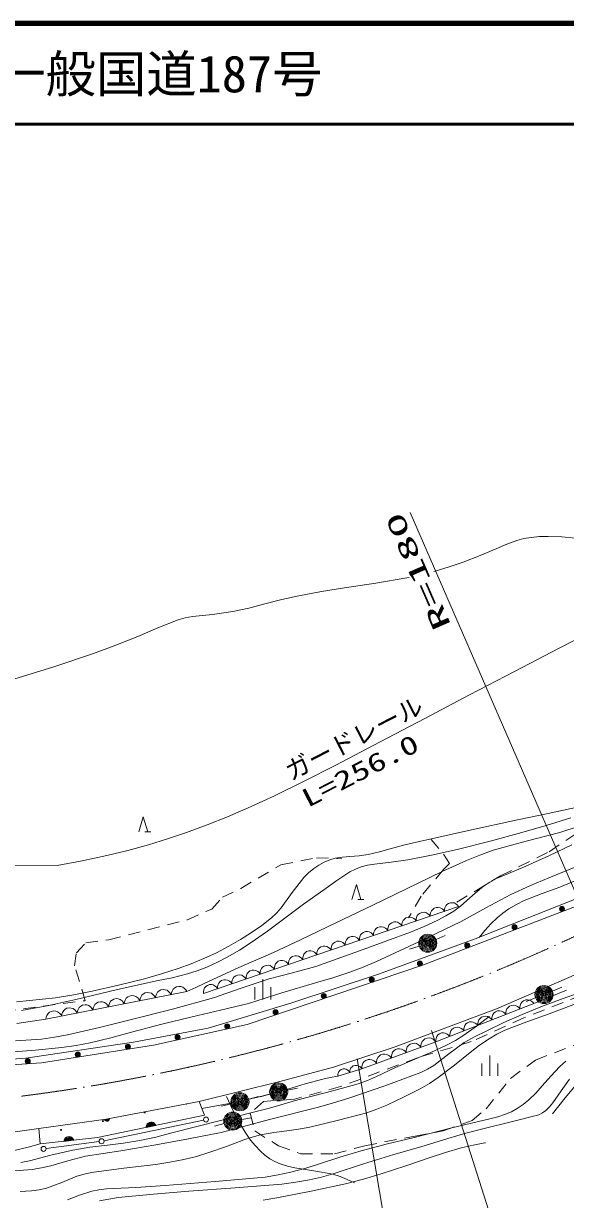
# Model space of a CAD drawing. Units: millimetres, scale not verified. Extents: x 60373 to 700373, y 4510 to 364510.
# Drawn here: x 239921 to 293721, y 247715 to 364510 of the extents above; entities that cross this region are included whole.
import ezdxf
from ezdxf.enums import TextEntityAlignment as Align

# ---------------------------------------------------------------- set-up
doc = ezdxf.new("R2010")
doc.units = ezdxf.units.MM
doc.header["$LTSCALE"] = 1000
for name, pattern in [('USER1', [7.000001, 5.508197, -0.688525, 0.114754, -0.688525]), ('USER2', [4, 3.2, -0.8]), ('USER3', [2, 1.2, -0.8])]:
    doc.linetypes.add(name, pattern=pattern)
for name, color, linetype, lineweight in [('M-TTL', 2, 'Continuous', 140), ('M-TTL-LINE', 7, 'Continuous', 50), ('S-BGD', 1, 'Continuous', 13), ('S-BGD-HTXT', 6, 'Continuous', 13), ('S-BMK', 3, 'USER1', 13)]:
    doc.layers.add(name, color=color, linetype=linetype, lineweight=lineweight)
doc.layers.add('M-TTL-TXT', color=7, linetype='Continuous')
doc.styles.add('ＭＳ ゴシック', font='')
doc.styles.get('ＭＳ ゴシック').set_extended_font_data('MS Gothic')

# ---------------------------------------------------------------- blocks, each defined once
blk = doc.blocks.new('BUHIN34')
at = {"layer": 'S-BGD'}
for radius in [249, 220, 191, 161, 132, 97.5, 67.5, 38.8, 7.5]:
    blk.add_circle((-17, 248), radius, dxfattribs=at)
blk = doc.blocks.new('BUHIN35')
at = {"layer": 'S-BGD'}
for radius in [249, 220, 191, 161, 132, 97.5, 67.5, 38.8, 7.5]:
    blk.add_circle((-39, 246), radius, dxfattribs=at)
blk = doc.blocks.new('BUHIN36')
at = {"layer": 'S-BGD'}
for radius in [249, 220, 191, 161, 132, 97.5, 67.5, 38.8, 7.5]:
    blk.add_circle((-54, 243), radius, dxfattribs=at)
blk = doc.blocks.new('BUHIN37')
at = {"layer": 'S-BGD'}
for radius in [249, 220, 191, 161, 132, 97.5, 67.5, 38.8, 7.5]:
    blk.add_circle((-80, 236), radius, dxfattribs=at)
blk = doc.blocks.new('BUHIN38')
at = {"layer": 'S-BGD'}
for radius in [249, 220, 191, 161, 132, 97.5, 67.5, 38.8, 7.5]:
    blk.add_circle((-89, 232), radius, dxfattribs=at)
blk = doc.blocks.new('BUHIN106')
at = {"layer": 'S-BGD'}
blk.add_lwpolyline([(777, 152), (683, 319), (561, 453), (376, 594), (186, 653), (-7, 676), (-248, 629), (-419, 535), (-572, 408), (-690, 208), (-749, 39), (-777, -152)], dxfattribs=at)
blk = doc.blocks.new('BUHIN107')
at = {"layer": 'S-BGD'}
blk.add_lwpolyline([(704, 239), (596, 383), (465, 492), (275, 600), (91, 632), (-92, 628), (-310, 554), (-458, 445), (-584, 308), (-668, 106), (-702, -58), (-704, -239)], dxfattribs=at)
blk = doc.blocks.new('BUHIN108')
at = {"layer": 'S-BGD'}
blk.add_lwpolyline([(597, 179), (511, 303), (404, 398), (249, 494), (96, 526), (-58, 529), (-243, 474), (-370, 387), (-480, 276), (-557, 110), (-590, -27), (-597, -179)], dxfattribs=at)
blk = doc.blocks.new('BUHIN109')
at = {"layer": 'S-BGD'}
blk.add_lwpolyline([(735, 267), (619, 416), (478, 528), (276, 637), (82, 667), (-111, 659), (-339, 576), (-491, 458), (-621, 311), (-705, 97), (-738, -77), (-735, -267)], dxfattribs=at)
blk = doc.blocks.new('BUHIN110')
at = {"layer": 'S-BGD'}
blk.add_lwpolyline([(696, 273), (581, 412), (444, 515), (248, 615), (63, 639), (-121, 627), (-337, 542), (-480, 426), (-600, 282), (-676, 76), (-703, -91), (-696, -273)], dxfattribs=at)
blk = doc.blocks.new('BUHIN116')
at = {"layer": 'S-BGD'}
for radius in [896, 792, 688, 580, 477, 351, 243, 140, 27]:
    blk.add_circle((0, 0), radius, dxfattribs=at)
blk = doc.blocks.new('BUHIN119')
at = {"layer": 'S-BGD'}
blk.add_line((146, -746), (746, -746), dxfattribs=at)
blk.add_lwpolyline([(-458, -746), (0, 750), (458, -746)], dxfattribs=at)
blk = doc.blocks.new('BUHIN120')
at = {"layer": 'S-BGD'}
for p, q in [((-800, 205), (-800, -995)), ((0, 1000), (0, -1000)), ((800, 205), (800, -995))]:
    blk.add_line(p, q, dxfattribs=at)

msp = doc.modelspace()

# ---------------------------------------------------------------- linework, layer by layer
at = {"layer": 'M-TTL'}
msp.add_line((700373, 364510), (60373, 364510), dxfattribs=at)
at = {"layer": 'M-TTL-LINE'}
msp.add_line((60373, 354510), (700373, 354510), dxfattribs=at)
at = {"layer": 'S-BGD', "linetype": 'USER3'}
for p, q in [((292108, 282257), (296352, 285102)), ((280377, 283483), (281610, 282016)), ((265476, 280959), (268997, 281663)), ((268997, 281663), (271522, 281546)), ((281610, 282016), (282197, 281076)), ((287278, 279865), (292108, 282257)), ((261484, 278611), (265476, 280959)), ((281610, 280489), (279379, 277848)), ((282197, 281076), (281610, 280489)), ((282944, 277246), (287278, 279865)), ((259664, 277731), (261484, 278611)), ((258608, 276557), (259664, 277731)), ((279379, 277848), (278146, 275676)), ((256201, 275500), (258608, 276557)), ((248394, 273504), (256201, 275500)), ((246105, 273211), (248394, 273504)), ((244989, 270921), (245165, 272213)), ((245165, 272213), (246105, 273211)), ((246046, 267458), (244989, 270921)), ((297212, 268757), (289581, 265749)), ((233954, 265873), (246046, 267458)), ((289581, 265749), (284372, 263401)), ((284372, 263401), (279015, 261786)), ((290755, 261566), (295304, 263327)), ((279015, 261786), (271384, 258925)), ((288260, 259732), (290755, 261566)), ((285839, 256724), (288260, 259732)), ((271384, 258925), (266835, 257677)), ((263753, 257457), (262433, 256283)), ((266835, 257677), (263753, 257457)), ((262433, 256283), (262873, 254522)), ((284445, 255550), (285839, 256724)), ((281583, 254522), (284445, 255550)), ((262873, 254522), (265221, 253055)), ((273806, 253055), (278795, 254009)), ((278795, 254009), (281583, 254522)), ((265221, 253055), (267422, 252248)), ((270797, 252248), (273806, 253055)), ((267422, 252248), (270797, 252248))]:
    msp.add_line(p, q, dxfattribs=at)
at = {"layer": 'S-BGD'}
for p, q in [((284759, 273602), (295597, 277910)), ((257782, 268185), (283116, 276801)), ((275156, 270082), (284759, 273602)), ((280875, 273534), (281788, 273942)), ((279199, 272882), (278250, 272566)), ((266552, 267258), (275156, 270082)), ((286881, 266652), (295796, 270537)), ((292424, 268411), (293348, 268794)), ((242148, 265618), (256128, 268356)), ((290754, 267739), (289823, 267375)), ((290588, 267180), (293834, 268516)), ((258252, 264737), (266552, 267258)), ((276828, 262890), (286881, 266652)), ((280848, 263360), (290588, 267180)), ((250827, 263339), (258252, 264737)), ((280420, 264488), (286076, 246680)), ((240155, 261740), (250827, 263339)), ((270681, 260859), (276828, 262890)), ((273496, 260687), (280848, 263360)), ((229676, 260975), (240155, 261740)), ((273048, 261678), (275895, 244709)), ((265352, 259422), (270681, 260859)), ((271109, 259971), (273496, 260687)), ((257368, 257451), (265352, 259422)), ((264379, 258168), (263413, 257911)), ((266131, 258580), (267111, 258780)), ((248124, 255682), (257368, 257451)), ((257368, 257451), (257881, 256081)), ((260534, 257206), (259562, 256968)), ((262274, 257664), (263236, 257935)), ((257881, 256081), (247268, 253856)), ((261582, 255654), (262567, 255829)), ((237391, 254203), (241448, 254769)), ((241448, 254769), (248124, 255682)), ((241562, 253228), (241448, 254769)), ((247920, 253550), (257792, 255602)), ((248458, 255714), (247991, 255625)), ((248009, 255596), (248451, 255681)), ((248439, 255647), (248035, 255569)), ((248063, 255543), (248420, 255611)), ((248396, 255575), (248099, 255518)), ((248163, 255498), (248346, 255533)), ((252097, 254932), (253027, 255127)), ((252989, 255183), (252109, 254999)), ((252133, 255067), (252938, 255236)), ((252881, 255288), (252169, 255139)), ((252215, 255212), (252807, 255336)), ((252679, 255374), (252314, 255297)), ((259830, 255252), (258867, 254981)), ((247268, 253856), (241562, 253228)), ((242160, 252775), (247427, 253467)), ((243936, 253552), (244881, 253656)), ((244849, 253716), (243954, 253617)), ((243985, 253683), (244802, 253773)), ((244751, 253830), (244028, 253751)), ((244080, 253820), (244682, 253886)), ((244558, 253935), (244188, 253894))]:
    msp.add_line(p, q, dxfattribs=at)
for points in [[(280660, 310086), (280778, 310117), (282181, 310537), (283567, 311016), (285249, 311669), (286916, 312382), (287905, 312802), (288905, 313163), (289600, 313349), (290316, 313477), (291152, 313557), (292009, 313577), (293349, 313522), (294710, 313405)], [(154831, 256017), (214053, 259229), (232860, 260677), (241701, 261286), (252827, 263039), (262125, 265097), (279639, 271013), (294881, 276881), (320869, 288998), (340362, 297777), (354461, 304407), (361320, 307303), (367645, 309285), (373056, 310733), (377933, 311571), (384640, 312105), (389961, 311876), (401916, 310017)], [(233467, 297246), (236200, 298341), (238948, 299378), (242922, 300633), (246874, 301945), (249073, 302760), (251265, 303636), (253258, 304491), (255275, 305291), (255972, 305484), (256693, 305621), (258692, 305829), (260685, 306097), (262285, 306449), (263882, 306863), (265548, 307291), (267236, 307663), (269502, 308093), (271791, 308467), (274896, 308930), (277985, 309452), (278189, 309496)], [(239239, 267342), (243097, 267729), (244927, 268039), (246749, 268408), (249347, 268996), (251927, 269642), (253609, 270119), (255273, 270655), (256558, 271125), (257828, 271654), (259070, 272227), (260295, 272859), (261446, 273523), (262566, 274238), (263569, 274940), (264546, 275699), (265044, 276159), (265505, 276667), (266594, 278192), (267744, 279697), (268215, 280158), (268728, 280575), (269236, 280919), (269776, 281211), (270314, 281434), (270868, 281599), (271585, 281721), (272321, 281784), (273238, 281847), (274148, 281970), (275245, 282234), (276329, 282556), (277768, 282937), (279220, 283259), (284080, 284359), (288955, 285428), (292007, 286036), (295063, 286706)], [(239732, 266477), (242419, 266995), (245105, 267574), (249106, 268528), (253128, 269424), (254678, 269742), (256212, 270118), (257163, 270419), (258105, 270782), (259127, 271244), (260133, 271765), (261345, 272472), (262524, 273228), (264144, 274365), (265738, 275556), (267719, 277043), (269740, 278485), (271015, 279391), (272325, 280248), (272866, 280522), (273427, 280738), (274077, 280906), (274756, 281017), (276430, 281209), (278086, 281460), (280589, 281954), (283092, 282509), (286240, 283303), (289376, 284155), (291812, 284858), (294244, 285621)], [(296901, 285397), (293145, 284156), (289831, 283314), (286527, 282412), (285207, 281927), (283907, 281384), (281487, 280281), (279095, 279125), (274612, 276942), (270101, 274788), (267430, 273499), (264723, 272261), (261311, 270763), (257914, 269206), (257021, 268782), (256128, 268356)], [(239116, 263470), (241715, 263636), (242999, 263820), (244276, 264063), (247467, 264794), (250640, 265582), (254706, 266629), (258768, 267738), (261525, 268713), (264298, 269630), (266623, 270218), (268940, 270866), (273642, 272532), (278332, 274249), (279705, 274817), (281055, 275441), (281856, 275874), (282624, 276356), (283288, 276850), (283916, 277393), (284740, 278140), (285597, 278834), (286219, 279239), (286883, 279597), (289499, 280695), (292084, 281845), (294344, 282926)], [(238478, 262348), (241104, 262551), (243730, 262814), (245133, 263013), (246525, 263272), (248592, 263769), (250649, 264324), (253644, 265124), (256653, 265865), (259461, 266501), (262253, 267194), (265575, 268243), (268921, 269236), (270631, 269727), (272329, 270277), (273649, 270790), (274947, 271358), (279178, 273316), (283378, 275326), (285827, 276684), (288303, 277989), (290173, 278853), (292077, 279666), (296687, 281556)], [(296493, 280117), (293176, 278747), (291398, 278099), (289637, 277393), (288866, 277017), (288113, 276582), (287502, 276164), (286930, 275698), (286310, 275093), (285725, 274438), (285436, 274092), (285142, 273736)], [(238195, 250478), (240792, 250679), (241712, 250844), (242621, 251069), (244332, 251564), (246057, 252001), (249566, 252545), (253062, 253149), (256301, 253725), (259526, 254360), (264346, 255642), (269187, 256879), (270707, 257299), (272216, 257778), (275776, 259010), (279347, 260310), (280013, 260644), (280657, 261034), (282147, 262188), (283676, 263295), (284742, 263889), (285848, 264435), (287615, 265281), (289414, 266075), (291438, 266903), (293487, 267677), (294997, 268221)], [(295257, 267343), (292112, 266142), (289900, 265371), (287717, 264546), (286917, 264141), (286136, 263677), (285185, 263028), (284269, 262329), (282696, 261047), (281091, 259816), (280207, 259238), (279281, 258705), (277646, 257873), (275986, 257097), (274999, 256685), (273994, 256330), (271184, 255594), (268346, 254912), (267208, 254691), (266056, 254529), (264753, 254360), (263456, 254132), (262609, 253910), (261778, 253630), (260060, 252969), (258324, 252365), (257080, 251992), (255821, 251677), (254449, 251409), (253057, 251197), (249863, 250825), (246665, 250391), (245933, 250234), (245218, 250020), (243721, 249397), (242206, 248833), (241467, 248677), (240705, 248579), (239589, 248497)], [(242148, 265618), (239253, 265188)], [(239648, 251378), (240497, 251542), (242642, 252113), (244811, 252626), (246516, 252898), (248242, 253112), (249861, 253306), (251478, 253560), (253067, 253912), (254654, 254325), (259480, 255561), (264324, 256793), (267146, 257603), (269989, 258356), (271572, 258755), (273144, 259212), (274054, 259535), (274950, 259917), (276845, 260816), (278772, 261664), (280353, 262324), (281912, 263040), (282788, 263510), (283634, 264032), (284883, 264912), (286110, 265850), (286142, 265874), (286174, 265899)], [(244284, 247691), (245480, 248152), (246695, 248556), (247408, 248689), (248145, 248765), (251077, 248910), (253992, 249114), (258954, 249498), (263925, 249942), (265198, 250155), (266470, 250428), (267849, 250800), (269219, 251232), (271326, 251922), (273454, 252555), (276064, 253243), (278698, 253876), (282430, 254821), (286200, 255714), (286997, 255915), (287770, 256173), (288358, 256435), (288923, 256752), (289518, 257162), (290080, 257623), (290768, 258288), (291407, 258989), (292257, 259966), (293154, 260906), (293754, 261437)], [(247467, 247567), (248384, 247762), (249313, 247897), (252811, 248243), (256316, 248530), (260937, 248858), (265566, 249247), (266945, 249424), (268320, 249662), (269486, 249926), (270649, 250251), (273663, 251244), (276693, 252178), (279373, 252945), (282046, 253773), (283829, 254297), (285634, 254764), (288340, 255413), (291079, 256132), (291437, 256315), (291771, 256554), (292134, 256908), (292466, 257318), (293279, 258513), (294124, 259649)], [(257635, 256736), (260343, 257253), (263041, 257829), (264611, 258225), (266175, 258682), (267887, 259202), (269623, 259666), (270364, 259826), (271109, 259971)], [(292445, 256225), (293544, 257645), (294674, 259005)], [(201496, 248253), (205192, 248556), (208892, 248919), (210534, 249150), (212176, 249442), (214379, 249919), (216587, 250336), (217755, 250468), (218939, 250541), (221390, 250605), (223837, 250731), (228794, 251279), (233765, 251818), (235681, 252039), (237597, 252321), (238997, 252593), (240384, 252922), (240973, 253074), (241562, 253228)], [(263713, 247635), (265071, 247879), (268480, 248547), (271880, 249274), (273656, 249742), (275418, 250268), (277867, 251044), (280291, 251876), (281816, 252384), (283381, 252842), (284544, 253121), (285732, 253344), (285752, 253347), (285772, 253351)]]:
    msp.add_lwpolyline(points, dxfattribs=at)
at = {"layer": 'S-BGD', "linetype": 'USER2'}
msp.add_lwpolyline([(260062, 257954), (260714, 256580), (261422, 255229), (261915, 254411), (262466, 253616), (262933, 253034), (263441, 252499), (263891, 252105), (264371, 251765), (264872, 251488), (265408, 251262), (266119, 251039), (266859, 250871), (268744, 250572), (270628, 250213), (271348, 249991), (272044, 249713), (272410, 249550), (272783, 249379)], dxfattribs=at)
at = {"layer": 'S-BGD'}
for points in [[(248464, 255747), (248455, 255687), (248436, 255633), (248399, 255570), (248350, 255530), (248296, 255501), (248220, 255486), (248159, 255494), (248099, 255513), (248041, 255558), (248002, 255600), (247973, 255653)], [(252085, 254866), (252101, 254987), (252137, 255094), (252210, 255222), (252305, 255303), (252413, 255364), (252564, 255395), (252687, 255383), (252807, 255347), (252925, 255259), (253004, 255176), (253064, 255071)], [(243918, 253487), (243945, 253606), (243992, 253709), (244077, 253829), (244180, 253901), (244292, 253951), (244446, 253968), (244567, 253944), (244683, 253896), (244792, 253797), (244862, 253707), (244912, 253597)]]:
    msp.add_lwpolyline(points, close=True, dxfattribs=at)
for centre, radius in [((258037, 255653), 249), ((243648, 254629), 49.8), ((247801, 255500), 49.8), ((247675, 253499), 249), ((241913, 252742), 249)]:
    msp.add_circle(centre, radius, dxfattribs=at)
for centre, start, end in [((256105, 257241), 230.61201, 331.05407), ((251953, 256371), 131.29776, 70.36833)]:
    msp.add_arc(centre, 49.8, start, end, dxfattribs=at)
at = {"layer": 'S-BGD-HTXT'}
for p, q in [((278310, 315956), (295965, 275300)), ((153357, 280044), (243276, 280892))]:
    msp.add_line(p, q, dxfattribs=at)
msp.add_lwpolyline([(243276, 280892), (245738, 281357), (248195, 281882), (250264, 282382), (252325, 282942), (254222, 283520), (256100, 284156), (258146, 284915), (260181, 285735), (262510, 286744), (264828, 287814), (267849, 289289), (270860, 290826), (275311, 293159), (279766, 295500), (284208, 297833), (288660, 300159), (293106, 302465), (297567, 304753)], dxfattribs=at)
at = {"layer": 'S-BMK'}
msp.add_arc((216439, 441500), 184996, 275.05986, 295.3302, dxfattribs=at)

# ---------------------------------------------------------------- block references
for name, p in [('BUHIN119', (251810, 284969)), ('BUHIN119', (272964, 278244)), ('BUHIN107', (282413, 276562)), ('BUHIN38', (293467, 276337)), ('BUHIN107', (278190, 275126)), ('BUHIN107', (279598, 275605)), ('BUHIN107', (281005, 276083)), ('BUHIN107', (275375, 274169)), ('BUHIN107', (276783, 274647)), ('BUHIN38', (288764, 274526)), ('BUHIN107', (271153, 272733)), ('BUHIN107', (272561, 273211)), ('BUHIN107', (273968, 273690)), ('BUHIN116', (280053, 273167)), ('BUHIN107', (268338, 271775)), ('BUHIN107', (269746, 272254)), ('BUHIN38', (284060, 272715)), ('BUHIN107', (264116, 270339)), ('BUHIN107', (265523, 270818)), ('BUHIN107', (266931, 271297)), ('BUHIN37', (279352, 270916)), ('BUHIN107', (261301, 269382)), ('BUHIN107', (262708, 269861)), ('BUHIN106', (255351, 268204)), ('BUHIN107', (258486, 268425)), ('BUHIN107', (259894, 268903)), ('BUHIN120', (263671, 268584)), ('BUHIN37', (274577, 269303)), ('BUHIN116', (291592, 268067)), ('BUHIN106', (249138, 266987)), ('BUHIN106', (250691, 267291)), ('BUHIN106', (252244, 267596)), ('BUHIN106', (253798, 267900)), ('BUHIN37', (269802, 267690)), ('BUHIN110', (289892, 266907)), ('BUHIN106', (242925, 265770)), ('BUHIN106', (244478, 266074)), ('BUHIN106', (246031, 266378)), ('BUHIN106', (247585, 266683)), ('BUHIN37', (265027, 266077)), ('BUHIN110', (287109, 265816)), ('BUHIN110', (288501, 266361)), ('BUHIN36', (260195, 264670)), ('BUHIN110', (284326, 264724)), ('BUHIN110', (285718, 265270)), ('BUHIN36', (255274, 263581)), ('BUHIN110', (281544, 263633)), ('BUHIN110', (282935, 264179)), ('BUHIN35', (250324, 262645)), ('BUHIN109', (278642, 262558)), ('BUHIN109', (280113, 263093)), ('BUHIN34', (240353, 261193)), ('BUHIN35', (245345, 261860)), ('BUHIN109', (275701, 261489)), ('BUHIN109', (277172, 262023)), ('BUHIN120', (286219, 261003)), ('BUHIN108', (271705, 260150)), ('BUHIN108', (272899, 260508)), ('BUHIN109', (274231, 260954)), ('BUHIN116', (265249, 258399)), ('BUHIN116', (261408, 257419)), ('BUHIN116', (260696, 255495))]:
    msp.add_blockref(name, p)

# ---------------------------------------------------------------- texts
at = {"layer": 'M-TTL-TXT', "style": 'ＭＳ ゴシック'}
msp.add_text('一般国道187号', height=3666, dxfattribs=at).set_placement((237107, 359510), align=Align.MIDDLE_LEFT)
at = {"layer": 'S-BGD-HTXT', "style": 'ＭＳ ゴシック'}
for s, rotation, width, p in [('R=180', 113.6, 2, (282899, 304962)), ('L=256.0', 27.2, 1.45, (268381, 286099))]:
    msp.add_text(s, height=1833, rotation=rotation, dxfattribs=dict(at, width=width)).set_placement(p, align=Align.BOTTOM_LEFT)
msp.add_text('ガードレール', height=1833, rotation=27.3, dxfattribs=at).set_placement((266724, 288785), align=Align.BOTTOM_LEFT)

doc.saveas('drawing.dxf')
